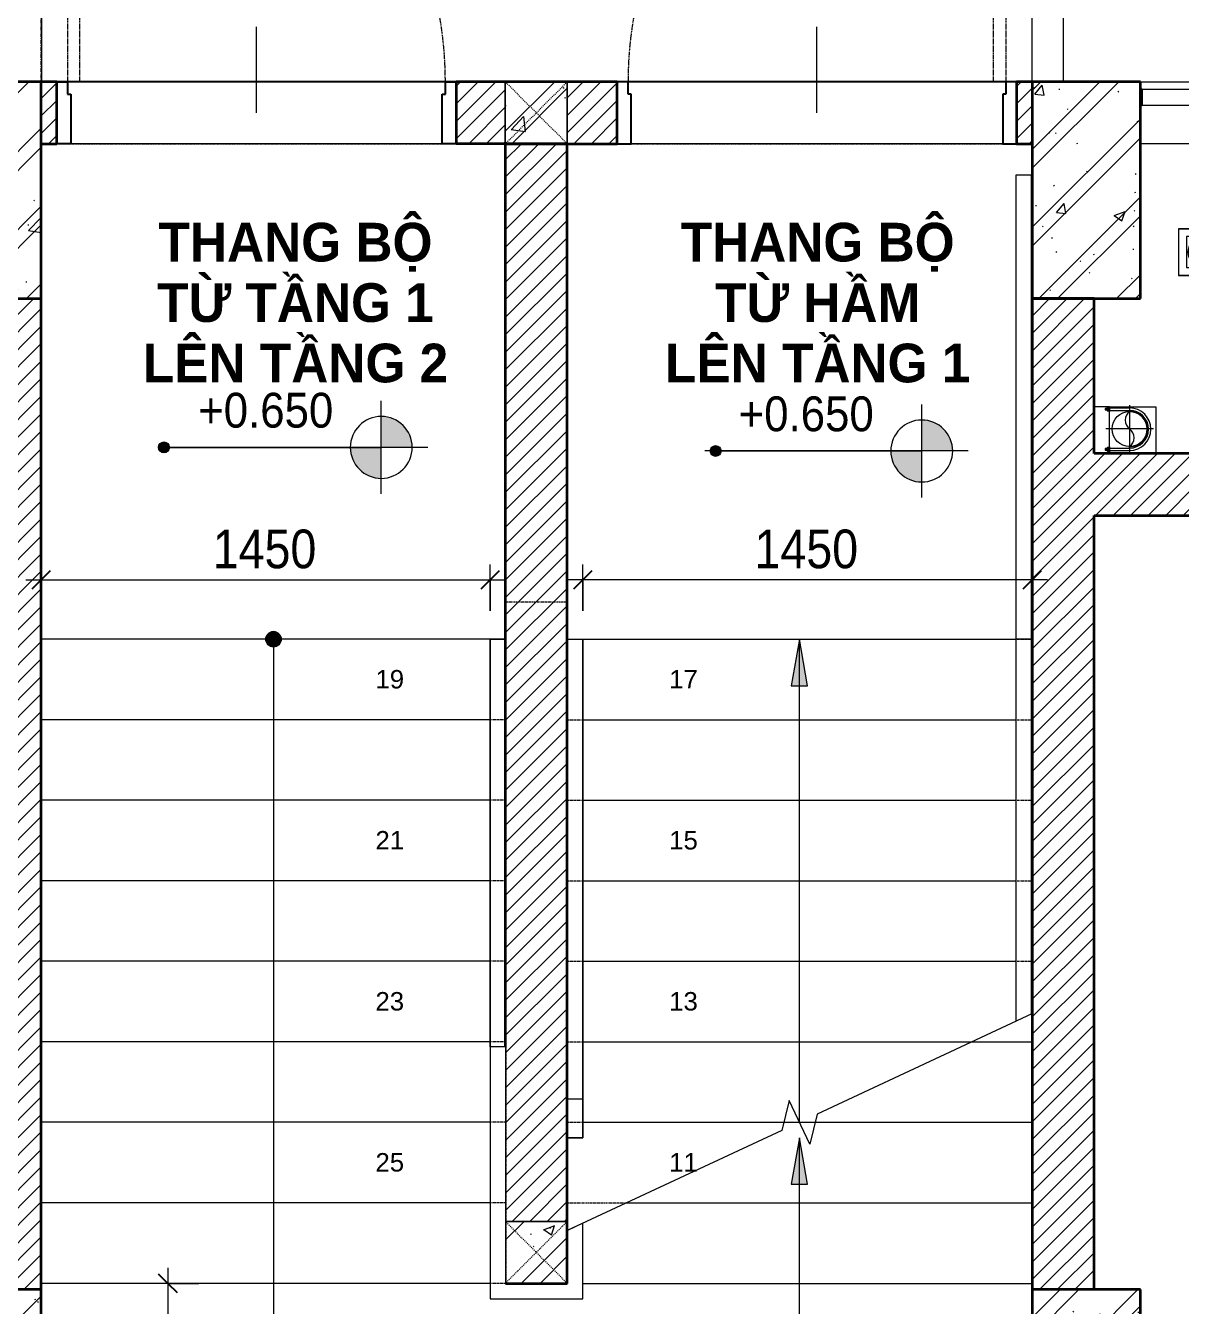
# Model space of a CAD drawing. Header units: millimetres. Extents: x 31919 to 91448, y -42770 to 34550.
# Drawn here: x 33786 to 37519, y -37607 to -33471 of the extents above; entities that cross this region are included whole.
import ezdxf

# ---------------------------------------------------------------- set-up
doc = ezdxf.new("R2010")
doc.units = ezdxf.units.MM
for name, pattern in [('Dash', [6, 3, -3]), ('Dash - Tight', [4.5, 3, -1.5]), ('Grid Line', [22.225, 12.7, -3.175, 3.175, -3.175]), ('IMPORT-CENTER _3_', [10.16, 6.35, -1.27, 1.27, -1.27]), ('Overhead', [3.96875, 2.38125, -1.5875])]:
    doc.linetypes.add(name, pattern=pattern)
for name, color, linetype, lineweight in [('0-1', 7, 'Continuous', 5), ('A-ANNO-DIMS', 211, 'Continuous', 9), ('A-ANNO-DIMS-50', 211, 'Continuous', 9), ('A-DETL-GENF-1', 92, 'Dash - Tight', 18), ('A-DETL-GENF-2', 254, 'Continuous', 18), ('A-DETL-MEDM', 33, 'Continuous', 35), ('A-DOOR', 31, 'Continuous', 18), ('A-DOOR-FRAM', 31, 'Continuous', 25), ('A-DOOR-IDEN', 31, 'Continuous', 9), ('A-FLOR', 192, 'Continuous', 18), ('A-FLOR-1', 250, 'Continuous', 18), ('A-FLOR-HRAL', 11, 'Continuous', 18), ('A-FLOR-HRAL-1', 11, 'Continuous', 25), ('A-WALL', 113, 'Continuous', 18), ('A-WALL-1', 113, 'Continuous', 35), ('A-WALL-PATT-1', 111, 'Continuous', 18), ('G-ANNO-DIMS', 111, 'Continuous', 9), ('G-ANNO-TEXT-1', 7, 'Continuous', 9), ('G-IMPT', 8, 'Continuous', 18), ('G-IMPT-1', 8, 'Continuous', 25), ('G-IMPT-2', 8, 'IMPORT-CENTER _3_', 18), ('M-EQPM', 50, 'Continuous', 18), ('M-EQPM-1', 250, 'Continuous', 18), ('M-EQPM-2', 253, 'Continuous', 18), ('S-COLS', 52, 'Continuous', 18), ('S-COLS-1', 9, 'Continuous', 5), ('S-COLS-2', 7, 'Continuous', 35), ('S-COLS-3', 52, 'Dash', 18), ('S-COLS-4', 254, 'Continuous', 18), ('S-COLS-5', 52, 'Continuous', 35), ('S-COLS-HDLN', 52, 'Dash', 18), ('S-GRID-1', 1, 'Grid Line', 9), ('S-STRS', 31, 'Continuous', 18), ('S-STRS-ANNO', 31, 'Continuous', 18), ('S-STRS-MBND', 31, 'Overhead', 18), ('S-STRS-MBND-1', 31, 'Continuous', 18)]:
    doc.layers.add(name, color=color, linetype=linetype, lineweight=lineweight)
doc.styles.add('Arial', font='arial.ttf', dxfattribs={"height": 59.53})
doc.styles.add('Arial_2', font='arial.ttf', dxfattribs={"width": 0.9, "height": 112.5})
doc.styles.add('Arial_B_1', font='arialbd.ttf', dxfattribs={"width": 0.95, "height": 125})
doc.styles.add('UTM Avo', font='', dxfattribs={"width": 0.9, "height": 125})
doc.styles.get('UTM Avo').set_extended_font_data('UTM Avo')
doc.dimstyles.new('1_Dim_chi_tiet_2_5', dxfattribs={"dimscale": 304.8, "dimtxt": 124.912619, "dimasz": 0.19685, "dimexe": 0.164042, "dimexo": 0.0625, "dimgap": 0.016404, "dimtad": 1, "dimdec": 0, "dimrnd": 5, "dimzin": 0, "dimdsep": 46, "dimtxsty": 'UTM Avo', "dimblk1": 'OBLIQUE', "dimblk2": 'OBLIQUE', "dimsah": 1, "dimcen": 0.09, "dimdle": 0.164042, "dimazin": 0, "dimtfac": 1, "dimtdec": 4, "dimtix": 1, "dimtmove": 0, "dimatfit": 3, "dimfxl": 0.328084, "dimfxlon": 1, "dimtvp": 1, "dimtolj": 1, "dimtzin": 0, "dimarcsym": 2})
pattern_1 = [(45, (0, 0), (-28.28427, 28.28427), [])]
pattern_2 = [(50, (0, 0), (364.368, -31.8783), [38.1, -419.1]), (355, (0, 0), (-70.4859, 382.1133), [30.48, -335.28]), (100.451, (30.36, -2.66), (293.885, 350.2334), [32.38, -356.18]), (46.184, (0, 101.6), (542.1585, -84.086), [57.15, -628.65]), (96.636, (45.2, 94.6), (474.805, 494.8554), [48.57, -534.27]), (351.184, (0, 101.6), (474.81, 494.85), [45.72, -502.92]), (21, (50.8, 76.2), (303.2285, -204.5305), [38.1, -419.1]), (326, (50.8, 76.2), (123.604, 368.376), [30.48, -335.28]), (71.451, (76.07, 59.16), (426.8341, 163.8427), [32.38, -356.18]), (37.5, (0, 0), (6.17665, 169.11015), [3.353, -327.863, 3.353, -337.007, -336.55]), (37.5, (0, 0), (6.17665, 169.11015), [-671.576, 3.353, -333.197]), (7.5, (0, 0), (133.6389, 200.3615), [3.353, -190.703, 3.353, -320.243, -128.27]), (7.5, (0, 0), (133.6389, 200.3615), [-517.652, 3.353, -124.917]), (327.5, (-113.28, 0), (271.18182, -11.45836), [3.353, -123.647, 3.353, -392.887, -525.78]), (327.5, (-113.28, 0), (271.18182, -11.45836), [-523.24, 3.353, -522.427]), (317.5, (-164.08, 0), (296.2585, 50.8528), [3.353, -161.747, 3.353, -259.791, -373.38]), (317.5, (-164.08, 0), (296.2585, 50.8528), [-428.244, 3.353, -370.027]), (45, (0, 0), (-125.7236, 125.7236), []), (45, (0, 190.5), (-125.7236, 125.7236), [])]

# ---------------------------------------------------------------- blocks, each defined once
blk = doc.blocks.new('NCV_TKTC_KET CAU_rvt-1-TKCS_THANG BỘ TB2 - MẶT BẰNG TẦNG 1')
at = {"layer": 'S-COLS-1'}
blk.add_hatch(color=256, dxfattribs=at).paths.add_polyline_path([(37036.9, -34352.6), (37037.4, -34352.6), (37036.9, -33652.6)])
at = {"layer": 'A-FLOR-1'}
for p, q in [((35586, -35452.6), (36985.2, -35452.6)), ((37035.2, -35452.6), (37036.9, -35452.6))]:
    blk.add_line(p, q, dxfattribs=at)
at = {"layer": 'S-COLS-2'}
blk.add_line((37036.9, -33652.6), (37036.9, -34352.6), dxfattribs=at)
blk = doc.blocks.new('THU NUOC - THU NUOC-461820-TKCS_THANG BỘ TB2 - MẶT BẰNG TẦNG 1')
at = {"layer": 'M-EQPM-2'}
for p, q in [((-66.3, 70.6), (-66.3, 42.6)), ((83.7, 70.6), (-66.3, 70.6)), ((58.7, 45.6), (-41.3, 45.6)), ((-41.3, 45.6), (-41.3, 42.6)), ((58.7, 42.6), (58.7, 45.6)), ((83.7, 42.6), (83.7, 70.6))]:
    blk.add_line(p, q, dxfattribs=at)
blk = doc.blocks.new('THU NUOC - THU NUOC-455054-TKCS_THANG BỘ TB2 - MẶT BẰNG TẦNG 1')
at = {"layer": 'M-EQPM-2'}
for p, q in [((-66.3, -70.6), (-66.3, 0.9)), ((-41.3, 0.9), (-41.3, -45.6)), ((58.7, -45.6), (58.7, 0.9)), ((83.7, 0.9), (83.7, -70.6)), ((-23.3, -4.8), (40.9, -4.8)), ((40.9, -10.8), (-23.3, -10.8)), ((-11, -17.3), (28.5, -17.3)), ((28.5, -23.3), (-11, -23.3)), ((-1.1, -29.6), (18.5, -29.6)), ((18.5, -35.6), (-1.1, -35.6)), ((83.7, -70.6), (-66.3, -70.6)), ((-41.3, -45.6), (58.7, -45.6))]:
    blk.add_line(p, q, dxfattribs=at)
for centre, radius, start, end in [((8.7, 4.4), 45, 184.555, 355.445), ((8.7, 4.4), 45, 184.555, 355.445), ((-23.3, -7.8), 3, 90, 270), ((-11, -20.3), 3, 90, 270), ((-1.1, -32.6), 3, 90, 270), ((18.5, -32.6), 3, 270, 90), ((28.5, -20.3), 3, 270, 90), ((40.9, -7.8), 3, 270, 90)]:
    blk.add_arc(centre, radius, start, end, dxfattribs=at)
blk = doc.blocks.new('NCV_TKTC_TANG 1_rvt-1-TKCS_THANG BỘ TB2 - MẶT BẰNG TẦNG 1')
at = {"layer": 'A-FLOR-1'}
blk.add_line((37581.8, -35052.6), (37560.3, -35052.6), dxfattribs=at)
at = {"layer": 'M-EQPM-1'}
for name, p, rotation in [('THU NUOC - THU NUOC-461820-TKCS_THANG BỘ TB2 - MẶT BẰNG TẦNG 1', (33293, -34193.8), 270.0000000000001), ('THU NUOC - THU NUOC-455054-TKCS_THANG BỘ TB2 - MẶT BẰNG TẦNG 1', (37580.9, -34193.8), 269.9999999999998)]:
    blk.add_blockref(name, p, dxfattribs=dict(at, rotation=rotation))
blk = doc.blocks.new('FD_01 - FD_01-1200x2200mm-1787917-TKCS_THANG BỘ TB2 - MẶT BẰNG TẦNG 1')
at = {"layer": 'A-DETL-GENF-1'}
for p, q in [((570, 100), (570, 1300)), ((610, 1300), (610, 100)), ((610, 100), (570, 100))]:
    blk.add_line(p, q, dxfattribs=at)
blk.add_arc((610, 100), 1220, 99.9944, 180, dxfattribs=at)
at = {"layer": 'A-DOOR-FRAM'}
for p, q in [((-610, 100), (-645, 100)), ((-610, 60), (-610, 100)), ((645, 100), (610, 100)), ((610, 100), (610, 60)), ((-600, 60), (-610, 60)), ((-600, -100), (-600, 60)), ((610, 60), (600, 60)), ((600, 60), (600, -100)), ((-645, -100), (-600, -100)), ((600, -100), (645, -100))]:
    blk.add_line(p, q, dxfattribs=at)
blk = doc.blocks.new('FD_01 - FD_01-1200x2200mm-1787918-TKCS_THANG BỘ TB2 - MẶT BẰNG TẦNG 1')
at = {"layer": 'A-DETL-GENF-1'}
for p, q in [((610, -100), (570, -100)), ((570, -100), (570, -1300)), ((610, -1300), (610, -100))]:
    blk.add_line(p, q, dxfattribs=at)
blk.add_arc((610, -100), 1220, 180, 260.0056, dxfattribs=at)
at = {"layer": 'A-DOOR-FRAM'}
for p, q in [((-645, 100), (-600, 100)), ((-600, 100), (-600, -60)), ((600, 100), (645, 100)), ((600, -60), (600, 100)), ((-600, -60), (-610, -60)), ((-610, -60), (-610, -100)), ((610, -60), (600, -60)), ((610, -100), (610, -60)), ((-610, -100), (-645, -100)), ((645, -100), (610, -100))]:
    blk.add_line(p, q, dxfattribs=at)
blk = doc.blocks.new('Top Rail Type - Top Rail_Internal_-950603-TKCS_THANG BỘ TB2 - MẶT BẰNG TẦNG 1')
at = {"layer": 'A-FLOR-HRAL'}
for p, q in [((35452.6, 35286.5), (35452.6, 35335.6)), ((36768.5, 35336.5), (36768.5, 35286.5)), ((36768.5, 35286.5), (35452.6, 35286.5))]:
    blk.add_line(p, q, dxfattribs=at)
blk = doc.blocks.new('Top Rail Type - Top Rail_Internal_-V1-TKCS_THANG BỘ TB2 - MẶT BẰNG TẦNG 1')
at = {"layer": 'A-FLOR-HRAL'}
for p, q in [((37338.8, 35586), (37362.1, 35536)), ((37458, 35586), (37338.8, 35586)), ((37583, 35586), (37458, 35586)), ((37583, 35461), (37583, 35586)), ((37458, 35536), (37362.1, 35536)), ((37533, 35536), (37458, 35536)), ((37533, 35461), (37533, 35536)), ((37533, 35336.5), (37533, 35461)), ((37583, 35286.5), (37583, 35461)), ((35452.6, 35335.6), (35452.6, 35286.5)), ((36768.5, 35336.5), (37458, 35336.5)), ((37458, 35336.5), (37533, 35336.5)), ((35452.6, 35286.5), (37458, 35286.5)), ((37458, 35286.5), (37583, 35286.5))]:
    blk.add_line(p, q, dxfattribs=at)
blk = doc.blocks.new('Railing - 50 x 10mm-1251311-TKCS_THANG BỘ TB2 - MẶT BẰNG TẦNG 1')
at = {"layer": 'A-FLOR-HRAL-1'}
for p, q in [((25, 5), (-25, 5)), ((-25, 5), (-25, 0)), ((25, 0), (25, 5))]:
    blk.add_line(p, q, dxfattribs=at)
blk = doc.blocks.new('Railing - Railing-1598316-TKCS_THANG BỘ TB2 - MẶT BẰNG TẦNG 1')
at = {"layer": 'A-FLOR-HRAL'}
for p, q in [((33677.6, 37581.8), (33677.6, 37391.9)), ((33727.6, 37391.9), (33727.6, 37581.8))]:
    blk.add_line(p, q, dxfattribs=at)
blk.add_blockref('Railing - 50 x 10mm-1251311-TKCS_THANG BỘ TB2 - MẶT BẰNG TẦNG 1', (33702.6, 37386.9))
blk = doc.blocks.new('TKTC_XREF_251221_MB TANG 1 - TKTC_XREF_260130_MB TANG 1_dwg_THU NUOC - THU NUOC-444531-TKCS_MB TẦNG 1-4202120-TKCS_THANG BỘ TB2 - MẶT BẰNG TẦNG 1')
at = {"layer": 'M-EQPM', "flags": 128}
for points in [[(83.7, 42.6), (83.7, 70.6), (-66.3, 70.6), (-66.3, 42.6)], [(58.7, 42.6), (58.7, 45.6), (-41.3, 45.6), (-41.3, 42.6)]]:
    blk.add_lwpolyline(points, dxfattribs=at)
blk = doc.blocks.new('TKTC_XREF_251221_MB TANG 1 - TKTC_XREF_260130_MB TANG 1_dwg_THU NUOC - THU NUOC-444531-TKCS_MB TẦNG 1-V3-TKCS_THANG BỘ TB2 - MẶT BẰNG TẦNG 1')
at = {"layer": 'M-EQPM'}
for p, q in [((-23.3, -13.6), (40.9, -13.6)), ((40.9, -19.6), (-23.3, -19.6)), ((-11, -26.1), (28.5, -26.1)), ((28.5, -32.1), (-11, -32.1)), ((-1.1, -38.5), (18.5, -38.5)), ((58.7, -54.4), (58.7, -7.9)), ((83.7, -79.4), (83.7, -7.9)), ((18.5, -44.5), (-1.1, -44.5))]:
    blk.add_line(p, q, dxfattribs=at)
at = {"layer": 'M-EQPM', "flags": 128}
for points in [[(-66.3, -7.9), (-66.3, -79.4), (83.7, -79.4)], [(-41.3, -7.9), (-41.3, -54.4), (58.7, -54.4)]]:
    blk.add_lwpolyline(points, dxfattribs=at)
at = {"layer": 'M-EQPM'}
for centre, radius, start, end in [((8.7, -4.4), 45, 184.6372, 355.3628), ((8.7, -4.4), 45, 184.6372, 355.3628), ((-23.3, -16.6), 3, 90, 270), ((-11, -29.1), 3, 90, 270), ((-1.1, -41.5), 3, 90, 270), ((18.5, -41.5), 3, 270, 90), ((28.5, -29.1), 3, 270, 90), ((40.9, -16.6), 3, 270, 90)]:
    blk.add_arc(centre, radius, start, end, dxfattribs=at)
blk = doc.blocks.new('TKTC_XREF_251221_MB TANG 1 - TKTC_XREF_260130_MB TANG 1_dwg_CUM U_DN100-4202112-TKCS_THANG BỘ TB2 - MẶT BẰNG TẦNG 1')
at = {"layer": 'G-IMPT'}
blk.add_hatch(color=256, dxfattribs=at).paths.add_polyline_path([(0, 61), (0, 57), (14.8, 55.1), (28.5, 49.4), (40.3, 40.3), (49.4, 28.5), (55.1, 14.8), (57, 0), (55.1, -14.8), (49.4, -28.5), (40.3, -40.3), (28.5, -49.4), (14.8, -55.1), (0, -57), (0, -61), (15.8, -58.9), (30.5, -52.8), (43.1, -43.1), (52.8, -30.5), (58.9, -15.8), (61, 0), (58.9, 15.8), (52.8, 30.5), (43.1, 43.1), (30.5, 52.8), (15.8, 58.9)])
for p, q in [((-79.1, 66.6), (-79.1, 63.4)), ((-76.6, 66.6), (-76.6, 63.4)), ((-74.6, 66.6), (-74.6, 63.4)), ((-72.7, 69.3), (-72.7, 60.7)), ((-66.9, 67.9), (-71.7, 67.9)), ((-66.9, 62.1), (-71.7, 62.1)), ((-65, 69), (0, 69)), ((-79.1, -63.4), (-79.1, -66.6)), ((-76.6, -63.4), (-76.6, -66.6)), ((-74.6, -63.4), (-74.6, -66.6)), ((-72.7, -60.7), (-72.7, -69.3)), ((-66.9, -62.1), (-71.7, -62.1)), ((-66.9, -67.9), (-71.7, -67.9)), ((-65, -69), (0, -69))]:
    blk.add_line(p, q, dxfattribs=at)
at = {"layer": 'G-IMPT', "flags": 128}
for points in [[(-72.7, 67.6), (-78.1, 67.6), (-78.1, 62.4), (-72.7, 62.4)], [(-71.7, 59.2), (-66.9, 59.2), (-66.9, 70.8), (-71.7, 70.8)], [(-66.9, 70.8), (-66.9, 72.7), (-65, 72.7), (-65, 57.3), (-66.9, 57.3), (-66.9, 59.2)], [(-65, 61), (0, 61), (0, 57)], [(-72.7, -62.4), (-78.1, -62.4), (-78.1, -67.6), (-72.7, -67.6)], [(-71.7, -70.8), (-66.9, -70.8), (-66.9, -59.2), (-71.7, -59.2)], [(-66.9, -59.2), (-66.9, -57.3), (-65, -57.3), (-65, -72.7), (-66.9, -72.7), (-66.9, -70.8)], [(-65, -61), (0, -61), (0, -57)]]:
    blk.add_lwpolyline(points, dxfattribs=at)
at = {"layer": 'G-IMPT'}
for centre, radius, start, end in [((-78.1, 66.6), 0.96, 90, 180), ((-78.1, 63.4), 0.96, 180, 270), ((-71.1, 69.3), 1.56, 112.6199, 247.3801), ((-67.9, 65), 4.8, 143.1301, 216.8699), ((-71.1, 60.7), 1.56, 112.6199, 247.3801), ((0, 0), 69, 270, 90), ((0, 0), 61, 270, 90), ((0, 0), 57, 270, 90), ((-78.1, -63.4), 0.96, 90, 180), ((-78.1, -66.6), 0.96, 180, 270), ((-71.1, -60.7), 1.56, 112.6199, 247.3801), ((-67.9, -65), 4.8, 143.1301, 216.8699), ((-71.1, -69.3), 1.56, 112.6199, 247.3801)]:
    blk.add_arc(centre, radius, start, end, dxfattribs=at)
blk = doc.blocks.new('TKTC_XREF_251221_MB TANG 1 - TKTC_XREF_260130_MB TANG 1_dwg_$cc-4202125-TKCS_THANG BỘ TB2 - MẶT BẰNG TẦNG 1')
at = {"layer": 'G-IMPT'}
blk.add_circle((0, 0), 0.5, dxfattribs=at)
for centre, radius, start, end in [((0, 0), 0.5, 90, 270), ((0.188, 0.25), 0.313, 126.8699, 233.1301), ((-0.188, -0.25), 0.313, 306.8699, 53.1301)]:
    blk.add_arc(centre, radius, start, end, dxfattribs=at)
at = {"layer": 'G-IMPT-2'}
for p, q in [((0, -0.673), (0, 0.673)), ((-0.673, 0), (0.673, 0))]:
    blk.add_line(p, q, dxfattribs=at)
blk = doc.blocks.new('TKTC_XREF_251221_MB TANG 1 - TKTC_XREF_260130_MB TANG 1_dwg-4202109-TKCS_THANG BỘ TB2 - MẶT BẰNG TẦNG 1')
at = {"layer": 'G-IMPT', "flags": 128}
for points in [[(-168449.6, -364059.6), (-168449.6, -363909.9), (-168299.3, -363909.9), (-168299.3, -364059.6)], [(-168349, -367962.4), (-168498.7, -367962.4), (-168498.7, -367812), (-168349, -367812)]]:
    blk.add_lwpolyline(points, close=True, dxfattribs=at)
for points in [[(-168299.1, -364109.7), (-168299.4, -364059.7), (-168449.9, -364059.7), (-168449.5, -364109.5), (-168299.1, -364109.5)], [(-168299.1, -367811.9), (-168348.9, -367812.2), (-168348.9, -367962.6), (-168299.1, -367962.3)]]:
    blk.add_lwpolyline(points, dxfattribs=at)
at = {"layer": 'G-IMPT-1'}
for p, q in [((-169499.1, -364359.7), (-169499.1, -365649.7)), ((-169499.1, -366169.7), (-169499.1, -367459.7))]:
    blk.add_line(p, q, dxfattribs=at)
for name, p in [('TKTC_XREF_251221_MB TANG 1 - TKTC_XREF_260130_MB TANG 1_dwg_THU NUOC - THU NUOC-444531-TKCS_MB TẦNG 1-V3-TKCS_THANG BỘ TB2 - MẶT BẰNG TẦNG 1', (-168957.9, -363757)), ('TKTC_XREF_251221_MB TANG 1 - TKTC_XREF_260130_MB TANG 1_dwg_THU NUOC - THU NUOC-444531-TKCS_MB TẦNG 1-4202120-TKCS_THANG BỘ TB2 - MẶT BẰNG TẦNG 1', (-168957.9, -368053.7))]:
    blk.add_blockref(name, p)
for name, p, xscale, yscale, zscale, rotation in [('TKTC_XREF_251221_MB TANG 1 - TKTC_XREF_260130_MB TANG 1_dwg_$cc-4202125-TKCS_THANG BỘ TB2 - MẶT BẰNG TẦNG 1', (-168378.1, -363994.7), 113.7150000000073, 113.7150000000073, 113.7150000000073, 269.9990086637467), ('TKTC_XREF_251221_MB TANG 1 - TKTC_XREF_260130_MB TANG 1_dwg_CUM U_DN100-4202112-TKCS_THANG BỘ TB2 - MẶT BẰNG TẦNG 1', (-168377.2, -363994.7), 0.9975000000000007, 0.9975000000000007, 0.9975000000000007, 90.00099133829464), ('TKTC_XREF_251221_MB TANG 1 - TKTC_XREF_260130_MB TANG 1_dwg_$cc-4202125-TKCS_THANG BỘ TB2 - MẶT BẰNG TẦNG 1', (-168413.9, -367890.9), 113.7150000000073, 113.7150000000073, 113.7150000000073, 359.9990086636432), ('TKTC_XREF_251221_MB TANG 1 - TKTC_XREF_260130_MB TANG 1_dwg_CUM U_DN100-4202112-TKCS_THANG BỘ TB2 - MẶT BẰNG TẦNG 1', (-168413.9, -367890), 0.9975000000000006, 0.9975000000000006, 0.9975000000000006, 180.000991338195)]:
    blk.add_blockref(name, p, dxfattribs=dict(xscale=xscale, yscale=yscale, zscale=zscale, rotation=rotation))
blk = doc.blocks.new('TKTC_XREF_251221_MB TANG 1 - TKTC_XREF_251221_MB TANG 1-2038492-TKCS_THANG BỘ TB2 - MẶT BẰNG TẦNG 1')
blk.add_blockref('TKTC_XREF_251221_MB TANG 1 - TKTC_XREF_260130_MB TANG 1_dwg-4202109-TKCS_THANG BỘ TB2 - MẶT BẰNG TẦNG 1', (169499.1, 384109.7))
blk = doc.blocks.new('G1_SOF - BO TRU - 200x200-3944913-TKCS_THANG BỘ TB2 - MẶT BẰNG TẦNG 1')
at = {"layer": 'S-COLS-HDLN'}
for p, q in [((-100, 100), (100, -100)), ((100, 100), (-100, -100))]:
    blk.add_line(p, q, dxfattribs=at)
blk = doc.blocks.new('G1_SOF - BO TRU - 200x200-3050151-TKCS_THANG BỘ TB2 - MẶT BẰNG TẦNG 1')
at = {"layer": 'S-COLS-HDLN'}
for p, q in [((-100, 100), (100, -100)), ((100, 100), (-100, -100))]:
    blk.add_line(p, q, dxfattribs=at)
blk = doc.blocks.new('Top Rail Type - Top Rail_Internal_-3803884-TKCS_THANG BỘ TB2 - MẶT BẰNG TẦNG 1')
at = {"layer": 'A-FLOR-HRAL'}
for p, q in [((33952.6, 36985.2), (33952.6, 37035.2)), ((33952.6, 37035.2), (35452.6, 37035.2)), ((35452.6, 37035.2), (36663, 37035.2)), ((35452.6, 37035.2), (35452.6, 36985.2)), ((35452.6, 36985.2), (33952.6, 36985.2)), ((36686.3, 36985.2), (35452.6, 36985.2))]:
    blk.add_line(p, q, dxfattribs=at)
blk = doc.blocks.new('Top Rail Type - Top Rail_Internal_-V6-TKCS_THANG BỘ TB2 - MẶT BẰNG TẦNG 1')
at = {"layer": 'A-FLOR-HRAL'}
for p, q in [((33952.6, 36985.2), (33952.6, 37035.2)), ((35452.6, 37035.2), (33952.6, 37035.2)), ((36663, 37035.2), (35452.6, 37035.2)), ((35452.6, 36985.2), (33952.6, 36985.2)), ((36686.3, 36985.2), (35452.6, 36985.2))]:
    blk.add_line(p, q, dxfattribs=at)
blk = doc.blocks.new('Top Rail Type - Top Rail_Internal_-3803900-TKCS_THANG BỘ TB2 - MẶT BẰNG TẦNG 1')
at = {"layer": 'A-FLOR-HRAL'}
for p, q in [((35452.6, 35536), (35452.6, 35586)), ((35452.6, 35586), (36938, 35586)), ((36938, 35586), (37063, 35586)), ((36938, 35586), (36938, 35536)), ((37063, 35586), (37063, 35535.6)), ((36938, 35536), (35452.6, 35536)), ((37013, 35536), (36938, 35536))]:
    blk.add_line(p, q, dxfattribs=at)
blk = doc.blocks.new('Top Rail Type - Top Rail_Internal_-V7-TKCS_THANG BỘ TB2 - MẶT BẰNG TẦNG 1')
at = {"layer": 'A-FLOR-HRAL'}
for p, q in [((35452.6, 35536), (35452.6, 35586)), ((36938, 35586), (35452.6, 35586)), ((37063, 35586), (36938, 35586)), ((37063, 35535.6), (37063, 35586)), ((36938, 35536), (35452.6, 35536)), ((37013, 35536), (36938, 35536))]:
    blk.add_line(p, q, dxfattribs=at)
blk = doc.blocks.new('Spot Elevations - M_Spot Elevation - Target Filled-350595-TKCS_THANG BỘ TB2 - MẶT BẰNG TẦNG 1')
at = {"layer": 'G-ANNO-DIMS'}
h = blk.add_hatch(color=256, dxfattribs=at)
edge = h.paths.add_edge_path()
edge.add_line((0, 0), (-2, 0))
edge.add_arc((0, 0), 2, 90, 180, ccw=False)
edge.add_line((0, 2), (0, 0))
h = blk.add_hatch(color=256, dxfattribs=at)
edge = h.paths.add_edge_path()
edge.add_line((0, 0), (2, 0))
edge.add_arc((0, 0), 2, 270, 360, ccw=False)
edge.add_line((0, -2), (0, 0))
for p, q in [((0, -3), (0, 3)), ((-3, 0), (14, 0))]:
    blk.add_line(p, q, dxfattribs=at)
blk.add_circle((0, 0), 2, dxfattribs=at)
blk = doc.blocks.new('DIMBLOCK27-TKCS_THANG BỘ TB2 - MẶT BẰNG TẦNG 1')
at = {"layer": 'A-ANNO-DIMS-50'}
for p, q in [((33836.9, -35160.7), (33836.9, -35310.7)), ((33836.9, -35260.7), (33836.9, -35160.7)), ((35286.5, -35360.7), (35286.5, -35210.7)), ((33786.9, -35260.7), (35336.5, -35260.7)), ((35286.5, -35260.7), (35286.5, -35360.7))]:
    blk.add_line(p, q, dxfattribs=at)
at = {"layer": 'A-ANNO-DIMS-50', "lineweight": 25}
for p, q in [((33836.9, -35260.7), (33866.9, -35230.7)), ((35286.5, -35260.7), (35316.5, -35230.7)), ((33836.9, -35260.7), (33806.9, -35290.7)), ((35286.5, -35260.7), (35256.5, -35290.7))]:
    blk.add_line(p, q, dxfattribs=at)
at = {"layer": 'A-ANNO-DIMS-50', "color": 0, "insert": (34390.6, -35098.3), "char_height": 125, "width": 410.824, "attachment_point": 1, "line_spacing_factor": 1.110334, "style": 'UTM Avo'}
blk.add_mtext('1450', dxfattribs=at)
blk = doc.blocks.new('_Oblique')
at = {"color": 0, "linetype": 'ByBlock', "lineweight": -2}
blk.add_line((-0.5, -0.5), (0.5, 0.5), dxfattribs=at)
blk = doc.blocks.new('DIMBLOCK28-TKCS_THANG BỘ TB2 - MẶT BẰNG TẦNG 1')
at = {"layer": 'A-ANNO-DIMS-50'}
for p, q in [((35586, -35360.7), (35586, -35210.7)), ((37036.9, -35360.7), (37036.9, -35210.7)), ((37086.9, -35260.7), (35536, -35260.7)), ((35586, -35260.7), (35586, -35360.7)), ((37036.9, -35260.7), (37036.9, -35360.7))]:
    blk.add_line(p, q, dxfattribs=at)
at = {"layer": 'A-ANNO-DIMS-50', "lineweight": 25}
for p, q in [((35586, -35260.7), (35616, -35230.7)), ((37036.9, -35260.7), (37066.9, -35230.7)), ((35586, -35260.7), (35556, -35290.7)), ((37036.9, -35260.7), (37006.9, -35290.7))]:
    blk.add_line(p, q, dxfattribs=at)
at = {"layer": 'A-ANNO-DIMS-50', "color": 0, "insert": (36140.3, -35098.3), "char_height": 125, "width": 410.824, "attachment_point": 1, "line_spacing_factor": 1.110334, "style": 'UTM Avo'}
blk.add_mtext('1450', dxfattribs=at)
blk = doc.blocks.new('DIMBLOCK29-TKCS_THANG BỘ TB2 - MẶT BẰNG TẦNG 1')
at = {"layer": 'A-ANNO-DIMS-50', "lineweight": 25}
for p, q in [((34245.6, -37532.6), (34215.6, -37502.6)), ((34245.6, -37532.6), (34275.6, -37562.6)), ((34245.6, -39002.6), (34215.6, -38972.6)), ((34245.6, -39002.6), (34275.6, -39032.6))]:
    blk.add_line(p, q, dxfattribs=at)
at = {"layer": 'A-ANNO-DIMS-50'}
for p, q in [((34245.6, -37482.6), (34245.6, -39052.6)), ((34345.6, -37532.6), (34195.6, -37532.6)), ((34245.6, -37532.6), (34345.6, -37532.6)), ((34345.6, -39002.6), (34195.6, -39002.6)), ((34245.6, -39002.6), (34345.6, -39002.6))]:
    blk.add_line(p, q, dxfattribs=at)
at = {"layer": 'A-ANNO-DIMS-50', "color": 0, "insert": (34083.2, -38438.7), "char_height": 125, "width": 410.824, "attachment_point": 1, "rotation": 90, "line_spacing_factor": 1.110334, "style": 'UTM Avo'}
blk.add_mtext('1470', dxfattribs=at)

msp = doc.modelspace()

# ---------------------------------------------------------------- hatches: boundary and pattern name
at = {"layer": 'A-DETL-GENF-2'}
h = msp.add_hatch(dxfattribs=at)
h.set_pattern_fill('FP_2', color=256, style=0, pattern_type=2)
h.set_pattern_definition(pattern_2)
h.paths.add_polyline_path([(33486.9, -38852.7), (33836.9, -38852.7), (33836.9, -37552.6), (33486.9, -37552.6)])
h.paths.add_polyline_path([(37036.9, -38852.6), (37386.9, -38852.6), (37386.9, -37552.6), (37036.9, -37552.6)])
h.paths.add_polyline_path([(33836.9, -34352.6), (33836.9, -33652.6), (33486.9, -33652.6), (33486.9, -34352.6), (33767.7, -34352.6)])
h.paths.add_polyline_path([(37227.9, -34352.6), (37386.9, -34352.6), (37386.9, -33652.6), (37037.4, -33652.6), (37037.4, -34352.6)])
at = {"layer": 'A-WALL-PATT-1'}
h = msp.add_hatch(dxfattribs=at)
h.set_pattern_fill('FP_1', color=256, style=0, pattern_type=2)
h.set_pattern_definition(pattern_1)
h.paths.add_polyline_path([(33836.9, -33852.6), (33886.9, -33852.6), (33886.9, -33652.6), (33836.9, -33652.6)])
h.paths.add_polyline_path([(35697, -33852.6), (35697, -33652.6), (35535.6, -33652.6), (35535.6, -33852.6)])
h.paths.add_polyline_path([(35176.9, -33852.6), (35335.6, -33852.6), (35335.6, -33652.6), (35176.9, -33652.6)])
h.paths.add_polyline_path([(37037.4, -33852.6), (37037.4, -33652.6), (36987, -33652.6), (36987, -33852.6)])
h = msp.add_hatch(dxfattribs=at)
h.set_pattern_fill('FP_1', color=256, style=0, pattern_type=2)
h.set_pattern_definition(pattern_1)
h.paths.add_polyline_path([(35497.8, -37332.6), (35535.6, -37332.6), (35535.6, -33852.6), (35335.6, -33852.6), (35335.6, -36768.9), (35336.5, -36768.9), (35336.5, -37332.6)])
h = msp.add_hatch(dxfattribs=at)
h.set_pattern_fill('FP_1', color=256, style=0, pattern_type=2)
h.set_pattern_definition(pattern_1)
h.paths.add_polyline_path([(33836.9, -37552.6), (33836.9, -37552.6), (33836.9, -34352.6), (33636.9, -34352.6), (33636.9, -37552.6)])
h = msp.add_hatch(dxfattribs=at)
h.set_pattern_fill('FP_1', color=256, style=0, pattern_type=2)
h.set_pattern_definition(pattern_1)
h.paths.add_polyline_path([(37236.9, -37552.6), (37236.9, -34352.6), (37036.9, -34352.6), (37036.9, -37552.6)])
h = msp.add_hatch(dxfattribs=at)
h.set_pattern_fill('FP_1', color=256, style=0, pattern_type=2)
h.set_pattern_definition(pattern_1)
h.paths.add_polyline_path([(37236.9, -35052.6), (37560.3, -35052.6), (37560.3, -34852.6), (37236.9, -34852.6), (37236.9, -34952.6)])
at = {"layer": 'G-ANNO-DIMS'}
h = msp.add_hatch(color=256, dxfattribs=at)
edge = h.paths.add_edge_path()
edge.add_arc((34233.1, -34833), 17.5, 0, 360)
h = msp.add_hatch(color=256, dxfattribs=at)
edge = h.paths.add_edge_path()
edge.add_arc((36014.9, -34844.7), 17.5, 0, 360)
at = {"layer": 'S-COLS-4'}
h = msp.add_hatch(dxfattribs=at)
h.set_pattern_fill('FP_2', color=256, style=0, pattern_type=2)
h.set_pattern_definition(pattern_2)
h.paths.add_polyline_path([(35535.6, -33852.6), (35535.6, -33652.6), (35335.6, -33652.6), (35335.6, -33852.6), (35497.8, -33852.6)])
h = msp.add_hatch(dxfattribs=at)
h.set_pattern_fill('FP_2', color=256, style=0, pattern_type=2)
h.set_pattern_definition(pattern_2)
h.paths.add_polyline_path([(35535.6, -33852.6), (35535.6, -33652.6), (35335.6, -33652.6), (35335.6, -33852.6), (35497.8, -33852.6)])
h = msp.add_hatch(dxfattribs=at)
h.set_pattern_fill('FP_2', color=256, style=0, pattern_type=2)
h.set_pattern_definition(pattern_2)
h.paths.add_polyline_path([(35535.6, -37532.6), (35535.6, -37332.6), (35336.5, -37332.6), (35336.9, -37532.6), (35497.8, -37532.6)])
h = msp.add_hatch(dxfattribs=at)
h.set_pattern_fill('FP_2', color=256, style=0, pattern_type=2)
h.set_pattern_definition(pattern_2)
h.paths.add_polyline_path([(35535.6, -37532.6), (35535.6, -37332.6), (35336.5, -37332.6), (35336.9, -37532.6), (35497.8, -37532.6)])
at = {"layer": 'S-STRS-ANNO'}
for points in [[(34586.9, -35477.6), (34604.6, -35470.2), (34611.9, -35452.6), (34604.6, -35434.9), (34586.9, -35427.6), (34569.3, -35434.9), (34561.9, -35452.6), (34569.3, -35470.2)], [(36312, -35602.6), (36285.6, -35452.6), (36259.1, -35602.6)], [(36312, -37212.6), (36285.6, -37062.6), (36259.1, -37212.6)]]:
    msp.add_hatch(color=256, dxfattribs=at).paths.add_polyline_path(points)
h = msp.add_hatch(color=256, dxfattribs=at)
edge = h.paths.add_edge_path()
edge.add_arc((34586.9, -35452.6), 25, 0, 360)

# ---------------------------------------------------------------- linework, layer by layer
at = {"layer": 'A-DETL-MEDM'}
for p, q in [((33836.9, -33652.6), (33486.9, -33652.6)), ((33836.9, -34352.6), (33836.9, -33652.6)), ((37386.9, -33652.6), (37037.4, -33652.6)), ((37037.4, -33652.6), (37037.4, -34352.6)), ((37386.9, -34352.6), (37386.9, -33652.6)), ((33486.9, -34352.6), (33836.9, -34352.6)), ((37037.4, -34352.6), (37386.9, -34352.6)), ((33836.9, -37552.6), (33486.9, -37552.6)), ((33836.9, -38852.7), (33836.9, -37552.6)), ((37386.9, -37552.6), (37036.9, -37552.6)), ((37036.9, -37552.6), (37036.9, -38852.6)), ((37386.9, -38852.6), (37386.9, -37552.6))]:
    msp.add_line(p, q, dxfattribs=at)
at = {"layer": 'A-DOOR-IDEN'}
for p, q in [((34531.9, -33752.6), (34531.9, -33474.5)), ((36342, -33752.6), (36342, -33474.5))]:
    msp.add_line(p, q, dxfattribs=at)
at = {"layer": 'A-FLOR'}
for p, q in [((33837.4, -32542.6), (33837.4, -33652.6)), ((37037.4, -33652.6), (37037.4, -32552.6)), ((37137.4, -32552.6), (37137.4, -33652.6))]:
    msp.add_line(p, q, dxfattribs=at)
at = {"layer": 'A-WALL'}
for p, q in [((33921.9, -33652.6), (35141.9, -33652.6)), ((35335.6, -33852.6), (35335.6, -33652.6)), ((35535.6, -33652.6), (35535.6, -33852.6)), ((35732, -33652.6), (36952, -33652.6)), ((37386.9, -33652.6), (37581.8, -33652.6)), ((35131.9, -33852.6), (33931.9, -33852.6)), ((36942, -33852.6), (35742, -33852.6)), ((37581.8, -33852.6), (37386.9, -33852.6)), ((35336.5, -37332.6), (35535.6, -37332.6))]:
    msp.add_line(p, q, dxfattribs=at)
at = {"layer": 'A-WALL-1'}
for p, q in [((33886.9, -33652.6), (33836.9, -33652.6)), ((33886.9, -33852.6), (33886.9, -33652.6)), ((35335.6, -33652.6), (35176.9, -33652.6)), ((35176.9, -33652.6), (35176.9, -33852.6)), ((35697, -33652.6), (35535.6, -33652.6)), ((35697, -33852.6), (35697, -33652.6)), ((37037.4, -33652.6), (36987, -33652.6)), ((36987, -33652.6), (36987, -33852.6)), ((33836.9, -33852.6), (33886.9, -33852.6)), ((35535.6, -33852.6), (35176.9, -33852.6)), ((35335.6, -33852.6), (35335.6, -36768.9)), ((35535.6, -33852.6), (35697, -33852.6)), ((35535.6, -37332.6), (35535.6, -33852.6)), ((36987, -33852.6), (37037.4, -33852.6)), ((33836.9, -37552.6), (33836.9, -34352.6)), ((37236.9, -34352.6), (37036.9, -34352.6)), ((37036.9, -34352.6), (37036.9, -37552.6)), ((37236.9, -34852.6), (37236.9, -34352.6)), ((37560.3, -34852.6), (37236.9, -34852.6)), ((37236.9, -37552.6), (37236.9, -35052.6)), ((37236.9, -35052.6), (37560.3, -35052.6))]:
    msp.add_line(p, q, dxfattribs=at)
at = {"layer": 'G-ANNO-DIMS'}
for p, q in [((34233.1, -34833), (34398.6, -34833)), ((34398.6, -34833), (34934.9, -34833)), ((36014.9, -34844.7), (36207.6, -34844.7)), ((36207.6, -34844.7), (36680.4, -34844.7))]:
    msp.add_line(p, q, dxfattribs=at)
for centre in [(34233.1, -34833), (36014.9, -34844.7)]:
    msp.add_circle(centre, 17.5, dxfattribs=at)
at = {"layer": 'S-COLS'}
for p, q in [((35335.6, -33652.6), (35335.6, -33852.6)), ((35535.6, -33852.6), (35535.6, -33652.6)), ((35535.6, -37332.6), (35336.5, -37332.6))]:
    msp.add_line(p, q, dxfattribs=at)
at = {"layer": 'S-COLS-5'}
for p, q in [((35535.6, -33652.6), (35335.6, -33652.6)), ((35335.6, -33852.6), (35535.6, -33852.6)), ((35535.6, -37532.6), (35535.6, -37332.6)), ((35336.5, -37532.6), (35535.6, -37532.6))]:
    msp.add_line(p, q, dxfattribs=at)
at = {"layer": 'S-GRID-1'}
for p, q in [((33836.9, -39309.4), (33836.9, -32899.5)), ((37036.9, -39309.4), (37036.9, -32899.5)), ((33619, -33652.6), (37456.6, -33652.6)), ((37456.6, -33652.6), (38706.6, -33652.6))]:
    msp.add_line(p, q, dxfattribs=at)
at = {"layer": 'S-STRS'}
for p, q in [((35286.5, -35452.6), (33836.9, -35452.6)), ((35586, -35452.6), (36985.2, -35452.6)), ((37035.6, -35712.6), (37035.6, -35452.6)), ((35286.5, -35712.6), (33836.9, -35712.6)), ((35586, -35712.6), (36985.2, -35712.6)), ((37035.6, -35972.6), (37035.6, -35712.6)), ((35286.5, -35972.6), (33836.9, -35972.6)), ((35586, -35972.6), (36985.2, -35972.6)), ((37035.6, -36232.6), (37035.6, -35972.6)), ((35286.5, -36232.6), (33836.9, -36232.6)), ((35586, -36232.6), (36985.2, -36232.6)), ((37035.6, -36492.6), (37035.6, -36232.6)), ((35286.5, -36492.6), (33836.9, -36492.6)), ((35586, -36492.6), (36985.2, -36492.6)), ((37035.6, -36662.8), (37035.6, -36492.6)), ((37035.6, -36752.6), (37035.6, -36662.8)), ((35286.5, -36752.6), (33836.9, -36752.6)), ((35586, -36752.6), (36843.2, -36752.6)), ((36843.2, -36752.6), (37035.6, -36752.6)), ((37035.6, -37012.6), (37035.6, -36752.6)), ((35286.5, -37012.6), (33836.9, -37012.6)), ((35586, -37012.6), (36235.4, -37012.6)), ((36235.4, -37012.6), (36285.6, -37012.6)), ((36285.6, -37012.6), (36335.8, -37012.6)), ((36335.8, -37012.6), (37035.6, -37012.6)), ((37035.6, -37272.6), (37035.6, -37012.6)), ((35286.5, -37272.6), (33836.9, -37272.6)), ((35728, -37272.6), (37035.6, -37272.6)), ((37035.6, -37532.6), (37035.6, -37272.6)), ((35286.5, -37532.6), (33836.9, -37532.6)), ((35586, -37532.6), (37035.6, -37532.6)), ((37035.6, -39002.6), (37035.6, -37532.6))]:
    msp.add_line(p, q, dxfattribs=at)
at = {"layer": 'S-STRS-ANNO'}
for p, q in [((34569.3, -35434.9), (34561.9, -35452.6)), ((34586.9, -35427.6), (34569.3, -35434.9)), ((34604.6, -35434.9), (34586.9, -35427.6)), ((34611.9, -35452.6), (34604.6, -35434.9)), ((34561.9, -35452.6), (34569.3, -35470.2)), ((34569.3, -35470.2), (34586.9, -35477.6)), ((34586.9, -35452.6), (34586.9, -35712.6)), ((34586.9, -35477.6), (34604.6, -35470.2)), ((34604.6, -35470.2), (34611.9, -35452.6)), ((36285.6, -35452.6), (36259.1, -35602.6)), ((36285.6, -35712.6), (36285.6, -35452.6)), ((36312, -35602.6), (36285.6, -35452.6)), ((36259.1, -35602.6), (36312, -35602.6)), ((34586.9, -35712.6), (34586.9, -35972.6)), ((36285.6, -35972.6), (36285.6, -35712.6)), ((34586.9, -35972.6), (34586.9, -36232.6)), ((36285.6, -36232.6), (36285.6, -35972.6)), ((34586.9, -36232.6), (34586.9, -36492.6)), ((36285.6, -36492.6), (36285.6, -36232.6)), ((34586.9, -36492.6), (34586.9, -36752.6)), ((36285.6, -36752.6), (36285.6, -36492.6)), ((34586.9, -36752.6), (34586.9, -37012.6)), ((36285.6, -37012.6), (36285.6, -36752.6)), ((34586.9, -37012.6), (34586.9, -37272.6)), ((36285.6, -37062.6), (36259.1, -37212.6)), ((36285.6, -37272.6), (36285.6, -37062.6)), ((36312, -37212.6), (36285.6, -37062.6)), ((36259.1, -37212.6), (36312, -37212.6)), ((34586.9, -37272.6), (34586.9, -37532.6)), ((36285.6, -37532.6), (36285.6, -37272.6)), ((34586.9, -37532.6), (34586.9, -38267.6)), ((36285.6, -38267.6), (36285.6, -37532.6))]:
    msp.add_line(p, q, dxfattribs=at)
msp.add_circle((34586.9, -35452.6), 25, dxfattribs=at)
at = {"layer": 'S-STRS-MBND'}
for p, q in [((33836.9, -33852.6), (37035.6, -33852.6)), ((37035.6, -33852.6), (37035.6, -35452.6)), ((33836.9, -35452.6), (33836.9, -34352.6)), ((35336.9, -35332.7), (35336.9, -35452.6)), ((35535.6, -35332.7), (35336.9, -35332.7)), ((35535.6, -35452.6), (35535.6, -35332.7)), ((35336.9, -35452.6), (33836.9, -35452.6)), ((33836.9, -35452.6), (33836.9, -37532.6)), ((35336.9, -35452.6), (35336.9, -37532.6)), ((35535.6, -35452.6), (37035.6, -35452.6)), ((35535.6, -36980.7), (35535.6, -35452.6)), ((37035.6, -36662.8), (37035.6, -35452.6)), ((35336.9, -35712.6), (33836.9, -35712.6)), ((35535.6, -35712.6), (37035.6, -35712.6)), ((35336.9, -35972.6), (33836.9, -35972.6)), ((35535.6, -35972.6), (37035.6, -35972.6)), ((35336.9, -36232.6), (33836.9, -36232.6)), ((35535.6, -36232.6), (37035.6, -36232.6)), ((35336.9, -36492.6), (33836.9, -36492.6)), ((35535.6, -36492.6), (37035.6, -36492.6)), ((35336.9, -36752.6), (33836.9, -36752.6)), ((35535.6, -36752.6), (36843.2, -36752.6)), ((35336.9, -37012.6), (33836.9, -37012.6)), ((35535.6, -37012.6), (36235.4, -37012.6)), ((36285.6, -37012.6), (36335.8, -37012.6)), ((35336.9, -37272.6), (33836.9, -37272.6)), ((35535.6, -37272.6), (35728, -37272.6)), ((35336.9, -37532.6), (33836.9, -37532.6))]:
    msp.add_line(p, q, dxfattribs=at)
at = {"layer": 'S-STRS-MBND-1'}
for p, q in [((37035.6, -36662.8), (36342.2, -36986.2)), ((36252.6, -36941.8), (36228.9, -37039)), ((36318.6, -37083.4), (36252.6, -36941.8)), ((36342.2, -36986.2), (36318.6, -37083.4)), ((36228.9, -37039), (35535.6, -37362.3))]:
    msp.add_line(p, q, dxfattribs=at)

# ---------------------------------------------------------------- block references
at = {"layer": '0-1'}
for name in ['NCV_TKTC_KET CAU_rvt-1-TKCS_THANG BỘ TB2 - MẶT BẰNG TẦNG 1', 'NCV_TKTC_TANG 1_rvt-1-TKCS_THANG BỘ TB2 - MẶT BẰNG TẦNG 1']:
    msp.add_blockref(name, (0, 0), dxfattribs=at)
at = {"layer": 'A-DOOR', "rotation": 180}
msp.add_blockref('FD_01 - FD_01-1200x2200mm-1787918-TKCS_THANG BỘ TB2 - MẶT BẰNG TẦNG 1', (34531.9, -33752.6), dxfattribs=at)
at = {"layer": 'A-DOOR'}
msp.add_blockref('FD_01 - FD_01-1200x2200mm-1787917-TKCS_THANG BỘ TB2 - MẶT BẰNG TẦNG 1', (36342, -33752.6), dxfattribs=at)
at = {"layer": 'A-FLOR-HRAL', "rotation": 270.0000000000001}
for name in ['Railing - Railing-1598316-TKCS_THANG BỘ TB2 - MẶT BẰNG TẦNG 1', 'Top Rail Type - Top Rail_Internal_-3803884-TKCS_THANG BỘ TB2 - MẶT BẰNG TẦNG 1', 'Top Rail Type - Top Rail_Internal_-V6-TKCS_THANG BỘ TB2 - MẶT BẰNG TẦNG 1', 'Top Rail Type - Top Rail_Internal_-950603-TKCS_THANG BỘ TB2 - MẶT BẰNG TẦNG 1', 'Top Rail Type - Top Rail_Internal_-V1-TKCS_THANG BỘ TB2 - MẶT BẰNG TẦNG 1', 'Top Rail Type - Top Rail_Internal_-3803900-TKCS_THANG BỘ TB2 - MẶT BẰNG TẦNG 1', 'Top Rail Type - Top Rail_Internal_-V7-TKCS_THANG BỘ TB2 - MẶT BẰNG TẦNG 1']:
    msp.add_blockref(name, (0, 0), dxfattribs=at)
at = {"layer": 'G-ANNO-DIMS', "extrusion": (0, 0, -1), "xscale": 49.99999999999998, "yscale": 49.99999999999998, "zscale": 49.99999999999998}
for p in [(-34934.9, -34833), (-36680.4, -34844.7)]:
    msp.add_blockref('Spot Elevations - M_Spot Elevation - Target Filled-350595-TKCS_THANG BỘ TB2 - MẶT BẰNG TẦNG 1', p, dxfattribs=at)
at = {"layer": 'M-EQPM', "rotation": 270.0000000000001}
msp.add_blockref('TKTC_XREF_251221_MB TANG 1 - TKTC_XREF_251221_MB TANG 1-2038492-TKCS_THANG BỘ TB2 - MẶT BẰNG TẦNG 1', (17236.9, -33652.6), dxfattribs=at)
at = {"layer": 'S-COLS-3', "rotation": 270.0000000000001}
for name, p in [('G1_SOF - BO TRU - 200x200-3944913-TKCS_THANG BỘ TB2 - MẶT BẰNG TẦNG 1', (35435.6, -33752.6)), ('G1_SOF - BO TRU - 200x200-3050151-TKCS_THANG BỘ TB2 - MẶT BẰNG TẦNG 1', (35435.6, -37432.6))]:
    msp.add_blockref(name, p, dxfattribs=at)

# ---------------------------------------------------------------- texts
at = {"layer": 'G-ANNO-DIMS', "char_height": 112.5, "width": 519.248, "attachment_point": 1, "line_spacing_factor": 0.941778, "style": 'Arial_2'}
for insert in [(34343.5, -34656.7), (36089, -34668.4)]:
    msp.add_mtext('+0.650', dxfattribs=dict(at, insert=insert))
at = {"layer": 'G-ANNO-TEXT-1', "char_height": 125, "width": 996.075, "attachment_point": 5, "line_spacing_factor": 0.936439, "style": 'Arial_B_1'}
for s, insert in [('\\pt570,1140,1710,2280,2850,3420,3990,4560,5130,5700,6270,6840,7410,7980,8550,9120,9690,10260,10830,11400,11970,12540,13110,13680,14250,14820,15390,15960,16530,17100,17670,18240;THANG BỘ\\PTỪ TẦNG 1 LÊN TẦNG 2', (34658, -34366.3)), ('\\pt570,1140,1710,2280,2850,3420,3990,4560,5130,5700,6270,6840,7410,7980,8550,9120,9690,10260,10830,11400,11970,12540,13110,13680,14250,14820,15390,15960,16530,17100,17670,18240;THANG BỘ\\PTỪ HẦM\\PLÊN TẦNG 1', (36344.4, -34366.3))]:
    msp.add_mtext(s, dxfattribs=dict(at, insert=insert))
at = {"layer": 'S-STRS-ANNO', "char_height": 59.53, "width": 109.886, "attachment_point": 1, "line_spacing_factor": 0.941778, "style": 'Arial'}
for s, insert in [('19', (34916.2, -35552)), ('17', (35864.8, -35552)), ('21', (34916.2, -36072)), ('15', (35864.8, -36072)), ('23', (34916.2, -36592)), ('13', (35864.8, -36592)), ('25', (34916.2, -37112)), ('11', (35864.8, -37112))]:
    msp.add_mtext(s, dxfattribs=dict(at, insert=insert))

# ---------------------------------------------------------------- dimensions: what is measured, and where the dimension line sits
at = {"layer": 'A-ANNO-DIMS'}
for base, p1, p2, override, picture, middle in [((35286.5, -35260.7), (33836.9, -35160.7), (35286.5, -35360.7), {"dimpost": '<>', "dimfxl": 1463.331869}, 'DIMBLOCK27-TKCS_THANG BỘ TB2 - MẶT BẰNG TẦNG 1', (34561.7, -35191)), ((35586, -35260.7), (37036.9, -35360.7), (35586, -35360.7), {"dimpost": '<>', "dimfxl": 1450.95092}, 'DIMBLOCK28-TKCS_THANG BỘ TB2 - MẶT BẰNG TẦNG 1', (36311.5, -35191))]:
    dim = msp.add_linear_dim(base=base, p1=p1, p2=p2, dimstyle='1_Dim_chi_tiet_2_5', override=override, dxfattribs=at)
    dim.commit()
    dim.dimension.update_dxf_attribs({"geometry": picture, "text_midpoint": middle})
dim = msp.add_linear_dim(base=(34245.6, -39002.6), p1=(34345.6, -37532.6), p2=(34345.6, -39002.6), angle=90, dimstyle='1_Dim_chi_tiet_2_5', override={"dimpost": '<>', "dimfxl": 1470}, dxfattribs=at)
dim.commit()
dim.dimension.update_dxf_attribs({"geometry": 'DIMBLOCK29-TKCS_THANG BỘ TB2 - MẶT BẰNG TẦNG 1', "text_midpoint": (34175.9, -38267.6)})

doc.saveas('drawing.dxf')
